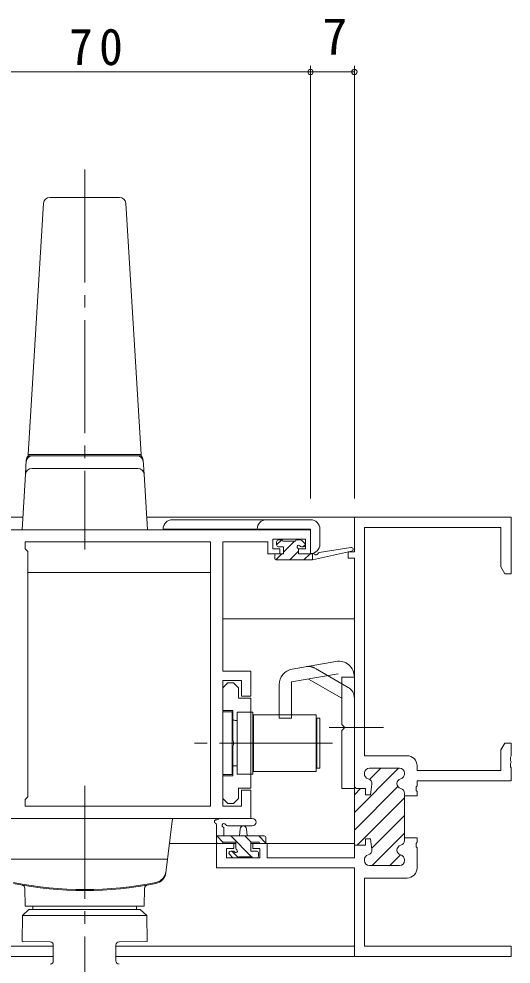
# Model space of a CAD drawing. Units: millimetres, scale not verified. Extents: x -594 to 199, y -420 to 144.
# Drawn here: x -9 to 69.5, y -282.5 to -131.8 of the extents above; entities that cross this region are included whole.
import ezdxf
from ezdxf.enums import TextEntityAlignment as Align

# ---------------------------------------------------------------- set-up
doc = ezdxf.new("R2010")
doc.units = ezdxf.units.MM
doc.header["$LTSCALE"] = 2
doc.linetypes.add('CHAIN2', pattern=[12, 9, -1, 1, -1])
doc.linetypes.add('DASHED3', pattern=[4, 3, -1])
for name, color, linetype, lineweight in [('0-3_YKK_11', 7, 'Continuous', 9), ('0-4_YKK_12', 2, 'Continuous', 9), ('0-5_YKK_13', 4, 'Continuous', 9), ('0-7_YKK_D', 6, 'Continuous', 9)]:
    doc.layers.add(name, color=color, linetype=linetype, lineweight=lineweight)
doc.styles.add('ＭＳ ゴシック', font='')
doc.styles.get('ＭＳ ゴシック').set_extended_font_data('MS Gothic')

msp = doc.modelspace()

# ---------------------------------------------------------------- linework, layer by layer
at = {"layer": '0-3_YKK_11'}
for p, q in [((44.509, -211.258), (69.509, -211.258)), ((44.509, -216.758), (44.509, -211.258)), ((69.509, -211.258), (69.509, -220.258)), ((37.509, -213.258), (-32.491, -213.258)), ((37.509, -217.058), (37.509, -213.258)), ((46.139, -212.888), (46.139, -249.258)), ((67.879, -212.888), (46.139, -212.888)), ((67.879, -219.167), (67.879, -212.888)), ((-7.991, -215.188), (-7.991, -216.258)), ((21.579, -215.188), (-7.991, -215.188)), ((21.579, -257.328), (21.579, -215.188)), ((21.579, -257.328), (21.579, -215.188)), ((23.509, -215.188), (30.709, -215.188)), ((23.509, -235.758), (23.509, -215.188)), ((30.709, -215.188), (30.709, -215.988)), ((31.509, -214.758), (36.709, -214.758)), ((31.509, -216.258), (31.509, -214.758)), ((36.709, -214.758), (36.709, -216.258)), ((-7.991, -216.258), (-7.561, -216.688)), ((-7.561, -216.688), (-7.561, -255.828)), ((30.709, -215.988), (30.709, -217.058)), ((32.609, -216.258), (31.509, -216.258)), ((32.609, -217.058), (32.609, -216.258)), ((35.609, -216.258), (35.609, -217.058)), ((36.709, -216.258), (35.609, -216.258)), ((43.509, -216.758), (44.509, -216.758)), ((43.509, -217.758), (43.509, -216.758)), ((30.709, -217.058), (32.609, -217.058)), ((35.609, -217.058), (37.509, -217.058)), ((44.509, -217.758), (43.509, -217.758)), ((44.509, -254.208), (44.509, -217.758)), ((68.509, -220.258), (67.879, -219.167)), ((69.509, -220.258), (68.509, -220.258)), ((28.009, -235.758), (23.509, -235.758)), ((28.009, -239.758), (28.009, -235.758)), ((23.509, -237.258), (26.509, -237.258)), ((23.509, -257.328), (23.509, -237.258)), ((23.509, -238.457), (24.309, -237.657)), ((24.309, -237.657), (25.209, -237.657)), ((25.209, -237.657), (26.009, -238.457)), ((26.509, -237.258), (26.509, -239.758)), ((23.509, -242.057), (23.509, -238.457)), ((26.009, -238.457), (26.009, -240.082)), ((26.009, -240.082), (28.009, -240.082)), ((26.509, -239.758), (28.009, -239.758)), ((28.009, -240.082), (28.009, -254.432)), ((25.109, -242.057), (23.509, -242.057)), ((25.109, -246.799), (25.109, -242.057)), ((25.229, -246.982), (25.109, -246.799)), ((25.229, -247.532), (25.229, -246.982)), ((25.109, -247.715), (25.229, -247.532)), ((25.109, -252.457), (25.109, -247.715)), ((67.879, -248.349), (68.509, -247.258)), ((67.879, -251.628), (67.879, -248.349)), ((68.509, -247.258), (69.509, -247.258)), ((69.509, -247.258), (69.509, -249.3)), ((46.139, -249.258), (52.909, -249.258)), ((69.509, -249.3), (69.389, -249.483)), ((69.389, -249.483), (69.389, -250.033)), ((69.389, -250.033), (69.509, -250.216)), ((44.509, -258.3), (51.551, -251.258)), ((46.909, -251.258), (51.709, -251.258)), ((51.709, -251.258), (46.909, -251.258)), ((46.944, -253.036), (48.723, -251.258)), ((54.509, -250.858), (54.509, -251.628)), ((54.509, -251.628), (67.879, -251.628)), ((69.509, -250.3), (69.389, -250.483)), ((69.389, -250.483), (69.389, -251.033)), ((69.389, -251.033), (69.509, -251.216)), ((69.509, -250.216), (69.509, -250.3)), ((69.509, -251.216), (69.509, -253.258)), ((23.509, -252.457), (25.109, -252.457)), ((23.509, -256.057), (23.509, -252.457)), ((46.109, -252.159), (46.109, -252.058)), ((46.109, -252.058), (46.109, -252.159)), ((52.509, -252.058), (52.509, -252.159)), ((52.509, -252.159), (52.509, -252.058)), ((26.009, -254.432), (26.009, -256.057)), ((28.009, -254.432), (26.009, -254.432)), ((44.509, -261.128), (51.461, -254.177)), ((44.509, -263.508), (44.509, -254.208)), ((44.509, -254.208), (44.809, -254.508)), ((44.509, -255.471), (45.473, -254.508)), ((44.809, -254.508), (46.309, -254.508)), ((46.309, -254.508), (44.809, -254.508)), ((46.309, -254.508), (46.309, -255.508)), ((46.309, -255.508), (46.309, -254.508)), ((47.109, -255.508), (47.304, -253.799)), ((47.304, -253.799), (47.109, -255.508)), ((54.509, -254.05), (54.389, -254.233)), ((54.389, -254.233), (54.389, -254.783)), ((54.509, -253.258), (54.509, -254.05)), ((69.509, -253.258), (54.509, -253.258)), ((-7.561, -255.828), (-7.991, -256.258)), ((24.309, -256.857), (23.509, -256.057)), ((26.009, -256.057), (25.209, -256.857)), ((26.509, -254.758), (26.509, -257.328)), ((28.009, -254.758), (26.509, -254.758)), ((28.009, -259.258), (28.009, -254.758)), ((44.958, -263.508), (52.509, -255.957)), ((46.309, -255.508), (47.109, -255.508)), ((47.109, -255.508), (46.309, -255.508)), ((52.509, -255.257), (52.509, -255.658)), ((52.509, -255.658), (52.509, -255.257)), ((52.509, -255.658), (52.509, -262.358)), ((54.509, -255.658), (52.509, -255.658)), ((54.389, -254.783), (54.509, -254.966)), ((54.509, -254.966), (54.509, -255.658)), ((-7.991, -256.258), (-7.991, -257.328)), ((-7.991, -257.328), (21.579, -257.328)), ((26.509, -257.328), (23.509, -257.328)), ((25.209, -256.857), (24.309, -256.857)), ((47.281, -264.014), (52.509, -258.785)), ((-14.491, -259.258), (28.009, -259.258)), ((47.365, -266.758), (52.509, -261.614)), ((22.509, -263.258), (25.309, -263.258)), ((22.509, -267.158), (22.509, -263.258)), ((25.309, -263.258), (25.309, -264.058)), ((28.309, -263.258), (30.609, -263.258)), ((28.309, -264.058), (28.309, -263.258)), ((30.609, -263.258), (30.609, -265.528)), ((46.309, -263.508), (44.509, -263.508)), ((44.509, -263.508), (46.309, -263.508)), ((44.509, -265.528), (44.509, -263.508)), ((46.309, -262.508), (46.309, -263.508)), ((47.109, -262.508), (46.309, -262.508)), ((46.309, -262.508), (47.109, -262.508)), ((46.309, -263.508), (46.309, -262.508)), ((47.304, -264.217), (47.109, -262.508)), ((47.109, -262.508), (47.304, -264.217)), ((52.509, -262.358), (52.509, -262.759)), ((52.509, -262.358), (54.509, -262.358)), ((52.509, -262.358), (54.509, -262.358)), ((54.509, -263.05), (54.389, -263.233)), ((54.389, -263.233), (54.389, -263.783)), ((54.509, -262.358), (54.509, -263.05)), ((24.139, -264.058), (24.139, -265.528)), ((25.309, -264.058), (24.139, -264.058)), ((29.409, -264.058), (28.309, -264.058)), ((29.409, -265.528), (29.409, -264.058)), ((50.193, -266.758), (51.878, -265.074)), ((54.389, -263.783), (54.509, -263.966)), ((54.509, -263.966), (54.509, -267.158)), ((24.139, -265.528), (29.409, -265.528)), ((30.609, -265.528), (44.509, -265.528)), ((46.109, -265.958), (46.109, -265.857)), ((46.109, -265.857), (46.109, -265.958)), ((52.509, -265.857), (52.509, -265.958)), ((52.509, -265.958), (52.509, -265.857)), ((44.509, -267.158), (22.509, -267.158)), ((44.509, -281.258), (44.509, -267.158)), ((51.709, -266.758), (46.909, -266.758)), ((46.909, -266.758), (51.709, -266.758)), ((46.139, -268.758), (46.139, -279.628)), ((52.909, -268.758), (46.139, -268.758)), ((46.139, -279.628), (69.509, -279.628)), ((69.509, -279.628), (69.509, -281.258)), ((69.509, -281.258), (44.509, -281.258))]:
    msp.add_line(p, q, dxfattribs=at)
for points in [[(44.509, -254.208), (44.809, -254.508), (44.509, -254.208)], [(52.509, -262.358), (52.509, -262.759), (52.509, -262.358)]]:
    msp.add_lwpolyline(points, dxfattribs=at)
for centre, radius, start, end in [((52.909, -250.858), 1.6, 0, 89.99998), ((46.909, -252.058), 0.8, 90, 179.99998), ((46.909, -252.058), 0.8, 90, 179.99998), ((51.709, -252.058), 0.8, 0, 89.99998), ((51.709, -252.058), 0.8, 0, 89.99998), ((46.909, -252.159), 0.8, 180.00002, 255.52251), ((46.909, -252.159), 0.8, 180.00002, 255.52251), ((46.509, -253.708), 0.8, 353.49696, 75.52246), ((46.509, -253.708), 0.8, 353.49696, 75.52246), ((52.109, -253.708), 0.8, 104.47751, 255.52248), ((52.109, -253.708), 0.8, 104.47751, 255.52248), ((51.709, -252.159), 0.8, 284.47748, 359.99997), ((51.709, -252.159), 0.8, 284.47748, 359.99997), ((51.709, -255.257), 0.8, 0.00002, 75.52251), ((51.709, -255.257), 0.8, 0.00002, 75.52251), ((52.109, -264.308), 0.8, 104.47751, 255.52248), ((52.109, -264.308), 0.8, 104.47751, 255.52248), ((51.709, -262.759), 0.8, 284.47748, 359.99997), ((51.709, -262.759), 0.8, 284.47748, 359.99997), ((46.909, -265.857), 0.8, 104.47748, 179.99997), ((46.909, -265.857), 0.8, 104.47748, 179.99997), ((46.509, -264.308), 0.8, 284.47752, 6.50302), ((46.509, -264.308), 0.8, 284.47752, 6.50302), ((51.709, -265.857), 0.8, 0.00002, 75.52251), ((51.709, -265.857), 0.8, 0.00002, 75.52251), ((46.909, -265.958), 0.8, 180, 269.99998), ((46.909, -265.958), 0.8, 180, 269.99998), ((51.709, -265.958), 0.8, 270, 359.99998), ((51.709, -265.958), 0.8, 270, 359.99998), ((52.909, -267.158), 1.6, 270, 359.99998)]:
    msp.add_arc(centre, radius, start, end, dxfattribs=at)
at = {"layer": '0-4_YKK_12'}
for p, q in [((-103.991, -211.258), (-8.369, -211.258)), ((11.387, -211.258), (44.809, -211.258)), ((21.579, -215.458), (21.579, -257.028)), ((-7.561, -220.058), (21.579, -220.058)), ((23.509, -227.458), (44.509, -227.458)), ((15.016, -263.258), (25.609, -263.258)), ((28.009, -263.258), (44.509, -263.258)), ((44.009, -267.158), (44.009, -267.158)), ((-103.991, -279.628), (-3.509, -279.628)), ((6.491, -279.628), (44.509, -279.628)), ((-103.991, -281.258), (-3.509, -281.258)), ((6.491, -281.258), (44.809, -281.258))]:
    msp.add_line(p, q, dxfattribs=at)
at = {"layer": '0-5_YKK_13', "linetype": 'CHAIN2'}
for p, q in [((1.509, -155.83), (1.509, -216.363)), ((40.509, -244.758), (49.139, -244.758)), ((41.009, -247.257), (18.579, -247.257)), ((1.507, -254.058), (1.507, -289.989)), ((1.507, -254.058), (1.507, -274.258))]:
    msp.add_line(p, q, dxfattribs=at)
at = {"layer": '0-5_YKK_13'}
for p, q in [((-7.491, -201.258), (-5.048, -161.197)), ((-4.05, -160.258), (7.068, -160.258)), ((8.066, -161.197), (10.509, -201.258)), ((-7.491, -201.258), (10.509, -201.258)), ((10.509, -201.258), (-7.491, -201.258)), ((-7.491, -201.458), (-7.491, -201.258)), ((-6.828, -201.458), (-7.491, -201.458)), ((-6.771, -201.458), (-6.828, -201.458)), ((10.509, -201.458), (9.847, -201.458)), ((10.509, -201.258), (10.509, -201.458)), ((-7.949, -204.397), (-7.81, -202.131)), ((-7.827, -202.397), (-7.834, -202.519)), ((10.967, -204.397), (10.829, -202.131)), ((10.852, -202.519), (10.845, -202.397)), ((-7.949, -204.397), (-8.491, -213.258)), ((9.969, -203.458), (-6.951, -203.458)), ((11.509, -213.258), (10.967, -204.397)), ((15.511, -211.638), (37.511, -211.638)), ((11.509, -213.258), (10.511, -213.258)), ((37.511, -213.138), (14.011, -213.138)), ((37.511, -217.038), (37.511, -213.138)), ((39.011, -213.138), (39.011, -215.538)), ((32.92, -214.858), (32.111, -215.667)), ((32.111, -215.658), (32.111, -215.158)), ((32.411, -214.858), (32.911, -214.858)), ((33.111, -215.058), (35.111, -215.058)), ((34.966, -215.058), (33.211, -216.812)), ((35.311, -214.858), (35.911, -214.858)), ((36.123, -214.946), (36.623, -215.446)), ((33.211, -215.958), (32.411, -215.958)), ((33.211, -217.058), (33.211, -215.958)), ((35.611, -216.657), (34.211, -218.058)), ((35.611, -216.419), (35.611, -217.058)), ((36.411, -215.958), (36.072, -215.958)), ((36.698, -215.57), (36.311, -215.958)), ((37.809, -218.058), (44.075, -216.65)), ((38.922, -216.878), (43.961, -216.062)), ((31.811, -217.758), (31.811, -217.358)), ((32.966, -217.058), (31.991, -218.033)), ((32.111, -217.058), (33.211, -217.058)), ((32.111, -218.058), (37.809, -218.058)), ((35.611, -217.058), (37.809, -217.058)), ((37.456, -217.058), (36.456, -218.058)), ((37.809, -217.058), (37.896, -217.044)), ((37.809, -218.058), (37.809, -217.058)), ((34.575, -235.465), (41.575, -234.231)), ((34.509, -237.508), (41.922, -236.201)), ((32.509, -237.927), (32.509, -243.258)), ((34.509, -237.508), (34.509, -243.258)), ((42.509, -240.097), (37.202, -237.033)), ((42.509, -236.693), (42.509, -244.258)), ((42.509, -236.758), (44.509, -236.758)), ((44.509, -254.508), (44.509, -236.693)), ((23.509, -242.258), (23.509, -252.258)), ((25.009, -242.258), (23.509, -242.258)), ((25.009, -242.258), (25.009, -252.258)), ((28.309, -242.308), (25.809, -242.308)), ((25.809, -242.308), (25.809, -252.208)), ((28.309, -252.208), (28.309, -242.308)), ((25.809, -243.658), (25.509, -243.658)), ((25.809, -250.858), (25.809, -243.658)), ((28.409, -242.758), (28.409, -251.758)), ((38.409, -242.758), (28.409, -242.758)), ((32.509, -243.258), (34.509, -243.258)), ((38.409, -242.758), (38.409, -251.758)), ((38.509, -243.258), (39.009, -243.258)), ((38.509, -251.258), (38.509, -243.258)), ((39.009, -251.258), (39.009, -243.258)), ((28.309, -250.258), (28.309, -244.258)), ((28.409, -244.258), (28.309, -244.258)), ((42.909, -244.658), (42.509, -244.258)), ((42.909, -244.858), (42.509, -245.258)), ((42.509, -245.258), (42.509, -254.508)), ((42.909, -244.658), (42.909, -244.858)), ((25.809, -250.858), (25.509, -250.858)), ((28.409, -250.258), (28.309, -250.258)), ((39.009, -251.258), (38.509, -251.258)), ((23.509, -252.258), (25.009, -252.258)), ((25.809, -252.208), (28.309, -252.208)), ((28.409, -251.758), (38.409, -251.758)), ((42.509, -254.508), (44.509, -254.508)), ((14.444, -267.916), (15.507, -259.258)), ((22.509, -262.958), (22.509, -260.278)), ((28.237, -259.258), (23.075, -259.258)), ((28.237, -260.458), (24.276, -260.461)), ((22.509, -262.058), (30.109, -262.058)), ((23.603, -263.108), (22.552, -262.058)), ((23.709, -260.878), (23.709, -262.058)), ((28.097, -265.358), (24.797, -262.058)), ((26.209, -262.058), (26.311, -260.914)), ((28.042, -263.058), (27.043, -262.058)), ((27.409, -262.058), (27.307, -260.914)), ((30.357, -263.127), (29.288, -262.058)), ((23.409, -263.258), (22.809, -263.258)), ((25.609, -263.058), (23.609, -263.058)), ((25.609, -263.997), (25.609, -263.058)), ((28.009, -263.058), (28.009, -264.458)), ((29.309, -263.058), (28.009, -263.058)), ((30.109, -263.258), (29.509, -263.258)), ((30.409, -262.358), (30.409, -262.958)), ((25.097, -265.47), (24.597, -264.97)), ((24.809, -264.458), (25.148, -264.458)), ((26.019, -265.525), (24.952, -264.458)), ((28.009, -264.458), (28.909, -264.458)), ((29.209, -264.758), (29.209, -265.258)), ((-11.695, -265.758), (14.709, -265.758)), ((25.909, -265.558), (25.309, -265.558)), ((28.209, -265.358), (26.109, -265.358)), ((28.909, -265.558), (28.409, -265.558)), ((-7.993, -273.258), (-8.043, -270.376)), ((11.007, -273.258), (11.057, -270.376)), ((-8.405, -274.758), (-7.388, -273.758)), ((-7.993, -273.258), (11.007, -273.258)), ((10.37, -273.758), (-7.388, -273.758)), ((-6.743, -273.258), (9.757, -273.258)), ((-6.743, -273.258), (-6.743, -273.758)), ((9.757, -273.258), (9.757, -273.758)), ((11.387, -274.758), (10.37, -273.758)), ((-8.477, -278.858), (-8.405, -274.758)), ((-8.405, -274.758), (11.387, -274.758)), ((11.459, -278.858), (11.387, -274.758)), ((-4, -278.936), (-8.477, -278.858)), ((-3.509, -279.435), (-3.509, -281.977)), ((6.491, -279.435), (6.491, -281.977)), ((6.982, -278.936), (11.459, -278.858))]:
    msp.add_line(p, q, dxfattribs=at)
at = {"layer": '0-5_YKK_13', "linetype": 'DASHED3'}
for p, q in [((43.509, -238.365), (38.202, -235.301)), ((38.509, -244.258), (38.409, -244.258)), ((38.509, -250.258), (38.409, -250.258))]:
    msp.add_line(p, q, dxfattribs=at)
at = {"layer": '0-5_YKK_13'}
for points in [[(9.847, -201.458), (9.789, -201.458), (1.509, -201.458), (-6.771, -201.458)], [(10.511, -213.258), (-7.493, -213.258), (-8.491, -213.258)], [(-11.43, -267.916), (-12.493, -259.258), (15.507, -259.258)]]:
    msp.add_lwpolyline(points, dxfattribs=at)
for centre, radius, start, end in [((-4.05, -161.258), 1, 90, 176.51067), ((7.068, -161.258), 1, 3.48932, 90), ((-6.828, -202.458), 1, 90, 176.5), ((-6.812, -202.192), 1, 131.72568, 176.50005), ((9.847, -202.458), 1, 3.5, 90), ((9.83, -202.192), 1, 3.49986, 48.03442), ((-6.951, -204.458), 1, 90, 176.5), ((9.969, -204.458), 1, 3.5, 90), ((15.511, -213.138), 1.5, 90, 180), ((30.511, -213.138), 1.5, 90, 180), ((37.511, -213.138), 1.5, 0, 90), ((32.411, -215.158), 0.3, 90, 180), ((32.911, -215.058), 0.2, 0, 90), ((35.311, -215.058), 0.2, 90, 180), ((35.911, -215.158), 0.3, 45, 90), ((36.411, -215.658), 0.3, 270, 45), ((32.411, -215.658), 0.3, 180, 270), ((35.611, -215.958), 0.25, 33.05573, 236.94426), ((35.311, -216.419), 0.3, 0, 56.94426), ((36.072, -215.658), 0.3, 213.05573, 270), ((37.511, -215.538), 1.5, 270, 0), ((38.97, -217.174), 0.3, 99.19753, 159.19753), ((44.009, -216.358), 0.3, 282.65862, 99.19753), ((32.111, -217.358), 0.3, 90, 180), ((32.111, -217.758), 0.3, 180, 270), ((37.944, -217.34), 0.3, 39.19753, 99.19753), ((38.409, -216.961), 0.3, 219.19753, 339.19753), ((42.009, -236.693), 2.5, 0, 100), ((35.009, -237.927), 2.5, 100, 180), ((25.509, -243.158), 0.5, 180, 270), ((25.509, -251.358), 0.5, 90, 180), ((22.509, -259.758), 0.3, 79.47121, 239.99998), ((22.209, -260.278), 0.3, 0, 60), ((22.619, -259.168), 0.3, 259.47121, 319.47121), ((23.075, -259.558), 0.3, 90, 139.47121), ((23.709, -260.358), 0.3, 19.18974, 239.99998), ((23.409, -260.878), 0.3, 0, 60), ((24.276, -260.161), 0.3, 199.18974, 270.04022), ((26.809, -260.958), 0.5, 5.09206, 174.90793), ((28.237, -259.858), 0.6, 270.04022, 90.04022), ((30.109, -262.358), 0.3, 0, 90), ((22.809, -262.958), 0.3, 180, 270), ((23.409, -263.058), 0.2, 270, 0), ((29.509, -263.058), 0.2, 180, 270), ((30.109, -262.958), 0.3, 270, 0), ((24.809, -264.758), 0.3, 90, 225), ((25.148, -264.758), 0.3, 33.05573, 90), ((25.609, -264.458), 0.25, 213.05573, 56.94426), ((25.909, -263.997), 0.3, 180, 236.94426), ((28.909, -264.758), 0.3, 0, 90), ((25.309, -265.258), 0.3, 225, 270), ((25.909, -265.358), 0.2, 270, 0), ((28.409, -265.358), 0.2, 180, 270), ((28.909, -265.258), 0.3, 270, 0), ((12.459, -267.673), 2, 281.31883, 353), ((12.481, -267.495), 2, 281.34174, 353), ((1.507, -212.784), 57.8, 258.65825, 281.34116), ((1.507, -212.958), 57.8, 258.68115, 281.31883), ((-8.543, -270.385), 0.5, 1, 80.0733), ((11.557, -270.385), 0.5, 99.92668, 179), ((-4.009, -279.436), 0.5, 0, 89), ((6.991, -279.436), 0.5, 90.99998, 180), ((-4.009, -281.98), 0.5, 270.99998, 0.35938), ((6.991, -281.98), 0.5, 179.64061, 268.99998)]:
    msp.add_arc(centre, radius, start, end, dxfattribs=at)
at = {"layer": '0-5_YKK_13', "linetype": 'DASHED3'}
for centre, start, end in [((37.202, -237.033), 60, 100), ((42.509, -240.097), 0, 60)]:
    msp.add_arc(centre, 2, start, end, dxfattribs=at)
at = {"layer": '0-7_YKK_D'}
for p, q in [((37.509, -208.258), (37.509, -139.258)), ((37.509, -208.258), (37.509, -139.258)), ((44.509, -208.258), (44.509, -139.258)), ((-32.491, -140.258), (37.509, -140.258)), ((37.509, -140.258), (44.509, -140.258))]:
    msp.add_line(p, q, dxfattribs=at)
for centre in [(37.509, -140.258), (37.509, -140.258), (44.509, -140.258)]:
    msp.add_circle(centre, 0.425, dxfattribs=at)

# ---------------------------------------------------------------- texts
at = {"layer": '0-7_YKK_D', "color": 7, "style": 'ＭＳ ゴシック'}
msp.add_text('7', height=5.865, dxfattribs=at).set_placement((39.409, -139.258), align=Align.BOTTOM_LEFT)
at = {"layer": '0-7_YKK_D', "color": 7, "insert": (-1.011, -139.258), "char_height": 5.865, "attachment_point": 7, "style": 'ＭＳ ゴシック'}
msp.add_mtext('\\T1.27;\\W0.95;70', dxfattribs=at)

doc.saveas('drawing.dxf')
